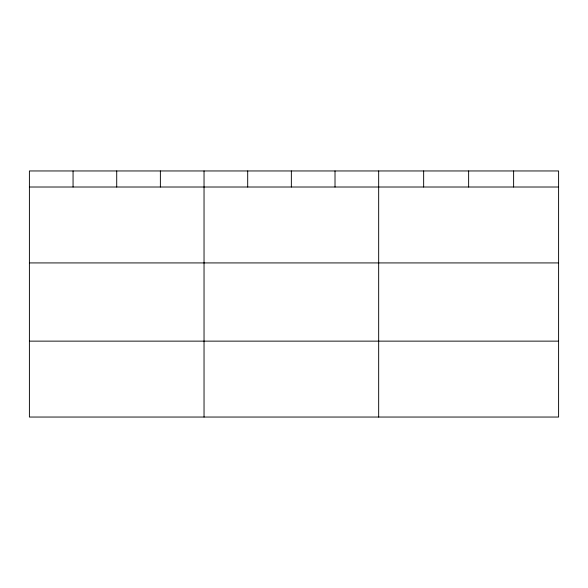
<?xml version="1.0" encoding="UTF-8"?>
<svg xmlns="http://www.w3.org/2000/svg" width="588" height="588" viewBox="0 0 588 588"><rect width="100%" height="100%" fill="white"/><g stroke="black" fill="none" stroke-linecap="round" stroke-linejoin="round"><path stroke-width="0.88" d="M558.6 262.924L558.6 170.954L29.4 170.954L29.4 417.046L558.6 417.046L558.6 262.924L29.4 262.924M29.4 187.013L558.6 187.013M29.4 341.136L558.6 341.136M513.618 170.954L513.618 187.013M468.636 170.954L468.636 187.013M423.654 170.954L423.654 187.013M378.672 170.954L378.672 417.046M335.013 170.954L335.013 187.013M291.354 170.954L291.354 187.013M247.695 170.954L247.695 187.013M204.036 170.954L204.036 417.046M160.377 170.954L160.377 187.013M116.718 170.954L116.718 187.013M73.059 170.954L73.059 187.013"/></g></svg>
